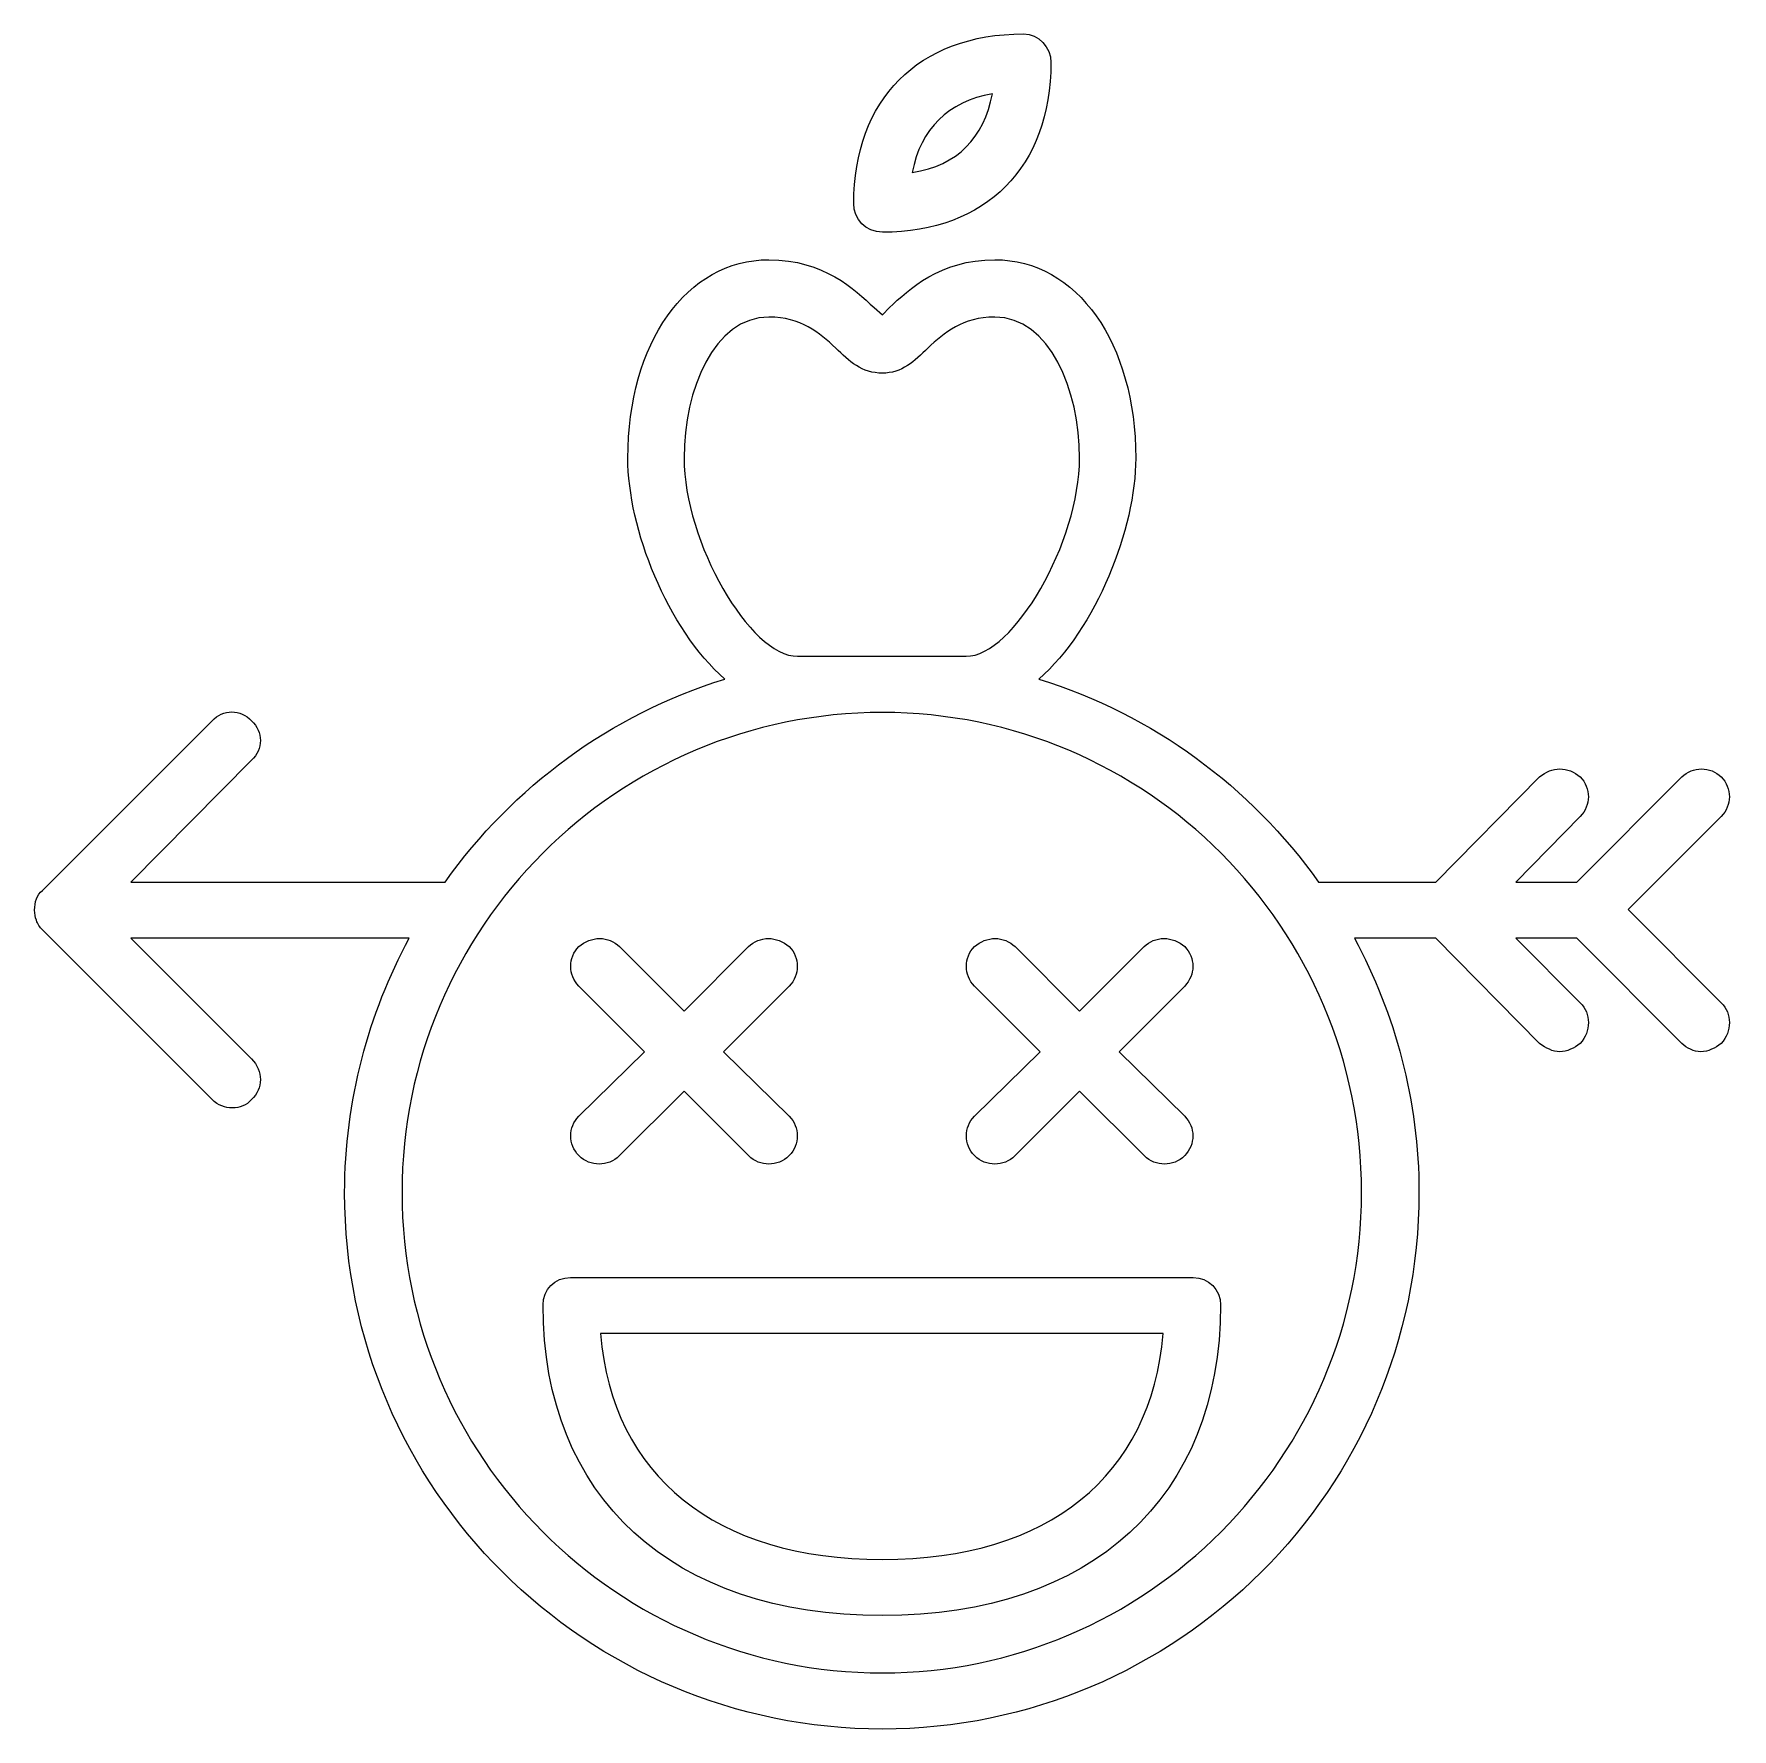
# Model space of a CAD drawing. Header units: centimetres. Extents: x -10.5 to 10.5, y -10.5 to 10.5.
import ezdxf

# ---------------------------------------------------------------- set-up
doc = ezdxf.new("R2010")
doc.units = ezdxf.units.CM
doc.header["$MEASUREMENT"] = 0
doc.layers.add('Layer 1', color=7, linetype='Continuous')

msp = doc.modelspace()

# ---------------------------------------------------------------- linework, layer by layer
at = {"layer": 'Layer 1'}
for points, knots in [([(-0.00542, 8.01951), (1.27821, 8.01951), (2.07513, 8.83093), (2.07513, 10.11456), (2.07513, 10.11456), (2.07513, 10.30649), (1.92741, 10.46878), (1.73569, 10.46878), (1.73569, 10.46878), (0.43727, 10.46878), (-0.35965, 9.65725), (-0.35965, 8.37333), (-0.35965, 8.37333), (-0.35967, 8.18162), (-0.21196, 8.01951), (-0.00542, 8.01951)], [0, 0, 0, 0, 0.2, 0.2, 0.2, 0.2, 0.4, 0.4, 0.4, 0.4, 0.6, 0.6, 0.6, 0.6, 1, 1, 1, 1]), ([(1.35205, 9.73091), (1.24881, 9.18497), (0.92417, 8.84572), (0.36362, 8.75708), (0.36362, 8.75708), (0.46688, 9.30303), (0.80611, 9.62762), (1.35205, 9.73091)], [0, 0, 0, 0, 0.33333333, 0.33333333, 0.33333333, 0.33333333, 1, 1, 1, 1]), ([(9.20168, -0.3467), (9.20168, -0.3467), (10.35262, 0.80405), (10.35262, 0.80405), (10.35262, 0.80405), (10.48534, 0.93692), (10.48534, 1.15827), (10.35262, 1.29117), (10.35262, 1.29117), (10.21993, 1.42365), (9.99861, 1.42365), (9.86573, 1.29117), (9.86573, 1.29117), (9.86573, 1.29117), (8.56729, -0.00727), (8.56729, -0.00727), (8.56729, -0.00727), (8.56729, -0.00727), (7.81481, -0.00726), (7.81481, -0.00726), (7.81481, -0.00726), (7.81481, -0.00726), (8.61152, 0.80406), (8.61152, 0.80406), (8.61152, 0.80406), (8.74439, 0.93693), (8.74439, 1.15828), (8.61152, 1.29118), (8.61152, 1.29118), (8.46401, 1.42366), (8.25748, 1.42366), (8.10979, 1.29118), (8.10979, 1.29118), (8.10979, 1.29118), (6.82616, -0.00726), (6.82616, -0.00726), (6.82616, -0.00726), (6.82616, -0.00726), (5.38025, -0.00726), (5.38025, -0.00726), (5.38025, -0.00726), (4.53911, 1.1731), (3.34394, 2.05847), (1.92741, 2.50115), (1.92741, 2.50115), (2.63586, 3.12075), (3.12259, 4.35995), (3.12259, 5.23051), (3.12259, 5.23051), (3.12259, 6.64704), (2.39975, 7.6801), (1.38147, 7.6801), (1.38147, 7.6801), (0.70284, 7.6801), (0.31919, 7.31106), (0.08303, 7.08974), (0.08303, 7.08974), (0.08303, 7.08974), (-0.00542, 7.00126), (-0.00542, 7.00126), (-0.00542, 7.00126), (-0.00542, 7.00126), (-0.10869, 7.08974), (-0.10869, 7.08974), (-0.10869, 7.08974), (-0.34483, 7.31106), (-0.72829, 7.6801), (-1.40711, 7.6801), (-1.40711, 7.6801), (-2.42536, 7.6801), (-3.14825, 6.64703), (-3.14825, 5.23051), (-3.14825, 5.23051), (-3.14825, 4.35995), (-2.66134, 3.12075), (-1.95307, 2.50115), (-1.95307, 2.50115), (-3.36957, 2.05848), (-4.56475, 1.1731), (-5.40567, -0.00726), (-5.40567, -0.00726), (-5.40567, -0.00726), (-9.2864, -0.00726), (-9.2864, -0.00726), (-9.2864, -0.00726), (-9.2864, -0.00726), (-7.79603, 1.49772), (-7.79603, 1.49772), (-7.79603, 1.49772), (-7.64855, 1.63059), (-7.64855, 1.85194), (-7.79603, 1.98442), (-7.79603, 1.98442), (-7.9289, 2.13214), (-8.15025, 2.13214), (-8.28315, 1.98442), (-8.28315, 1.98442), (-8.28315, 1.98442), (-10.3781, -0.11053), (-10.3781, -0.11053), (-10.3781, -0.11053), (-10.40773, -0.14014), (-10.43734, -0.16974), (-10.45216, -0.21377), (-10.45216, -0.21377), (-10.48158, -0.30264), (-10.48158, -0.40591), (-10.45216, -0.47954), (-10.45216, -0.47954), (-10.43734, -0.52399), (-10.40774, -0.56802), (-10.3781, -0.59762), (-10.3781, -0.59762), (-10.3781, -0.59762), (-8.28316, -2.69296), (-8.28316, -2.69296), (-8.28316, -2.69296), (-8.20913, -2.76665), (-8.12065, -2.79625), (-8.0322, -2.79625), (-8.0322, -2.79625), (-7.94375, -2.79625), (-7.85509, -2.76664), (-7.79603, -2.69296), (-7.79603, -2.69296), (-7.64855, -2.56011), (-7.64855, -2.33876), (-7.79603, -2.19107), (-7.79603, -2.19107), (-7.79603, -2.19107), (-9.2864, -0.70089), (-9.2864, -0.70089), (-9.2864, -0.70089), (-9.2864, -0.70089), (-5.84838, -0.70089), (-5.84838, -0.70089), (-5.84838, -0.70089), (-6.35011, -1.63029), (-6.64531, -2.70738), (-6.64531, -3.84374), (-6.64531, -3.84374), (-6.64531, -7.5029), (-3.66459, -10.46877), (-0.00543, -10.46877), (-0.00543, -10.46877), (3.6391, -10.46877), (6.61963, -7.5029), (6.61963, -3.84374), (6.61963, -3.84374), (6.61963, -2.70738), (6.32467, -1.63029), (5.82273, -0.70089), (5.82273, -0.70089), (5.82273, -0.70089), (6.8262, -0.70089), (6.8262, -0.70089), (6.8262, -0.70089), (6.8262, -0.70089), (8.10983, -1.99936), (8.10983, -1.99936), (8.10983, -1.99936), (8.18368, -2.05818), (8.27234, -2.1026), (8.36079, -2.1026), (8.36079, -2.1026), (8.44924, -2.1026), (8.53772, -2.05815), (8.61156, -1.99936), (8.61156, -1.99936), (8.74443, -1.85167), (8.74443, -1.63029), (8.61156, -1.49784), (8.61156, -1.49784), (8.61156, -1.49784), (7.81485, -0.70089), (7.81485, -0.70089), (7.81485, -0.70089), (7.81485, -0.70089), (8.56731, -0.70089), (8.56731, -0.70089), (8.56731, -0.70089), (8.56731, -0.70089), (9.86575, -1.99936), (9.86575, -1.99936), (9.86575, -1.99936), (9.92475, -2.05818), (10.01344, -2.1026), (10.10189, -2.1026), (10.10189, -2.1026), (10.19037, -2.1026), (10.27882, -2.05815), (10.35266, -1.99936), (10.35266, -1.99936), (10.48538, -1.85167), (10.48538, -1.63029), (10.35266, -1.49784), (10.35266, -1.49784), (10.35266, -1.49784), (9.20168, -0.3467), (9.20168, -0.3467)], [0, 0, 0, 0, 0.01960784, 0.01960784, 0.01960784, 0.01960784, 0.03921569, 0.03921569, 0.03921569, 0.03921569, 0.05882353, 0.05882353, 0.05882353, 0.05882353, 0.07843137, 0.07843137, 0.07843137, 0.07843137, 0.09803922, 0.09803922, 0.09803922, 0.09803922, 0.11764706, 0.11764706, 0.11764706, 0.11764706, 0.1372549, 0.1372549, 0.1372549, 0.1372549, 0.15686275, 0.15686275, 0.15686275, 0.15686275, 0.17647059, 0.17647059, 0.17647059, 0.17647059, 0.19607843, 0.19607843, 0.19607843, 0.19607843, 0.21568627, 0.21568627, 0.21568627, 0.21568627, 0.23529412, 0.23529412, 0.23529412, 0.23529412, 0.25490196, 0.25490196, 0.25490196, 0.25490196, 0.2745098, 0.2745098, 0.2745098, 0.2745098, 0.29411765, 0.29411765, 0.29411765, 0.29411765, 0.31372549, 0.31372549, 0.31372549, 0.31372549, 0.33333333, 0.33333333, 0.33333333, 0.33333333, 0.35294118, 0.35294118, 0.35294118, 0.35294118, 0.37254902, 0.37254902, 0.37254902, 0.37254902, 0.39215686, 0.39215686, 0.39215686, 0.39215686, 0.41176471, 0.41176471, 0.41176471, 0.41176471, 0.43137255, 0.43137255, 0.43137255, 0.43137255, 0.45098039, 0.45098039, 0.45098039, 0.45098039, 0.47058824, 0.47058824, 0.47058824, 0.47058824, 0.49019608, 0.49019608, 0.49019608, 0.49019608, 0.50980392, 0.50980392, 0.50980392, 0.50980392, 0.52941176, 0.52941176, 0.52941176, 0.52941176, 0.54901961, 0.54901961, 0.54901961, 0.54901961, 0.56862745, 0.56862745, 0.56862745, 0.56862745, 0.58823529, 0.58823529, 0.58823529, 0.58823529, 0.60784314, 0.60784314, 0.60784314, 0.60784314, 0.62745098, 0.62745098, 0.62745098, 0.62745098, 0.64705882, 0.64705882, 0.64705882, 0.64705882, 0.66666667, 0.66666667, 0.66666667, 0.66666667, 0.68627451, 0.68627451, 0.68627451, 0.68627451, 0.70588235, 0.70588235, 0.70588235, 0.70588235, 0.7254902, 0.7254902, 0.7254902, 0.7254902, 0.74509804, 0.74509804, 0.74509804, 0.74509804, 0.76470588, 0.76470588, 0.76470588, 0.76470588, 0.78431373, 0.78431373, 0.78431373, 0.78431373, 0.80392157, 0.80392157, 0.80392157, 0.80392157, 0.82352941, 0.82352941, 0.82352941, 0.82352941, 0.84313725, 0.84313725, 0.84313725, 0.84313725, 0.8627451, 0.8627451, 0.8627451, 0.8627451, 0.88235294, 0.88235294, 0.88235294, 0.88235294, 0.90196078, 0.90196078, 0.90196078, 0.90196078, 0.92156863, 0.92156863, 0.92156863, 0.92156863, 0.94117647, 0.94117647, 0.94117647, 0.94117647, 0.96078431, 0.96078431, 0.96078431, 0.96078431, 1, 1, 1, 1]), ([(-1.05291, 2.78134), (-1.64327, 2.78134), (-2.4548, 4.19787), (-2.4548, 5.23051), (-2.4548, 5.23051), (-2.4548, 6.07186), (-2.08597, 6.97163), (-1.4071, 6.97163), (-1.4071, 6.97163), (-1.00885, 6.97163), (-0.7875, 6.77991), (-0.58096, 6.58817), (-0.58096, 6.58817), (-0.41845, 6.42566), (-0.25634, 6.27837), (-0.00539, 6.27837), (-0.00539, 6.27837), (0.23075, 6.27837), (0.39286, 6.42566), (0.55537, 6.58817), (0.55537, 6.58817), (0.7619, 6.77991), (0.98323, 6.97163), (1.38151, 6.97163), (1.38151, 6.97163), (2.06033, 6.97163), (2.42918, 6.07186), (2.42918, 5.23051), (2.42918, 5.23051), (2.42918, 4.19784), (1.61765, 2.78134), (1.02747, 2.78134), (1.02747, 2.78134), (1.02747, 2.78134), (-1.05291, 2.78134), (-1.05291, 2.78134)], [0, 0, 0, 0, 0.1, 0.1, 0.1, 0.1, 0.2, 0.2, 0.2, 0.2, 0.3, 0.3, 0.3, 0.3, 0.4, 0.4, 0.4, 0.4, 0.5, 0.5, 0.5, 0.5, 0.6, 0.6, 0.6, 0.6, 0.7, 0.7, 0.7, 0.7, 0.8, 0.8, 0.8, 0.8, 1, 1, 1, 1]), ([(-0.00542, -9.77518), (-3.28115, -9.77518), (-5.93685, -7.10463), (-5.93685, -3.84375), (-5.93685, -3.84375), (-5.93685, -0.56802), (-3.28115, 2.08771), (-0.00542, 2.08771), (-0.00542, 2.08771), (3.25546, 2.08771), (5.91138, -0.56802), (5.91138, -3.84375), (5.91138, -3.84375), (5.91137, -7.10463), (3.25546, -9.77518), (-0.00542, -9.77518)], [0, 0, 0, 0, 0.2, 0.2, 0.2, 0.2, 0.4, 0.4, 0.4, 0.4, 0.6, 0.6, 0.6, 0.6, 1, 1, 1, 1]), ([(-3.75322, -3.38626), (-3.67937, -3.46032), (-3.59092, -3.4895), (-3.50245, -3.4895), (-3.50245, -3.4895), (-3.41379, -3.4895), (-3.32515, -3.46029), (-3.25149, -3.38626), (-3.25149, -3.38626), (-3.25149, -3.38626), (-2.4548, -2.58973), (-2.4548, -2.58973), (-2.4548, -2.58973), (-2.4548, -2.58973), (-1.65809, -3.38626), (-1.65809, -3.38626), (-1.65809, -3.38626), (-1.58424, -3.46032), (-1.49558, -3.4895), (-1.40713, -3.4895), (-1.40713, -3.4895), (-1.31868, -3.4895), (-1.2302, -3.46029), (-1.1562, -3.38626), (-1.1562, -3.38626), (-1.02348, -3.25336), (-1.02348, -3.03201), (-1.1562, -2.89953), (-1.1562, -2.89953), (-1.1562, -2.89953), (-1.96792, -2.10263), (-1.96792, -2.10263), (-1.96792, -2.10263), (-1.96792, -2.10263), (-1.1562, -1.29131), (-1.1562, -1.29131), (-1.1562, -1.29131), (-1.02348, -1.15841), (-1.02348, -0.93706), (-1.1562, -0.80421), (-1.1562, -0.80421), (-1.30389, -0.67131), (-1.52521, -0.67131), (-1.65811, -0.80421), (-1.65811, -0.80421), (-1.65811, -0.80421), (-2.45482, -1.60111), (-2.45482, -1.60111), (-2.45482, -1.60111), (-2.45482, -1.60111), (-3.25151, -0.80421), (-3.25151, -0.80421), (-3.25151, -0.80421), (-3.38438, -0.67131), (-3.60576, -0.67131), (-3.75324, -0.80421), (-3.75324, -0.80421), (-3.88595, -0.93706), (-3.88595, -1.15841), (-3.75324, -1.29131), (-3.75324, -1.29131), (-3.75324, -1.29131), (-2.94171, -2.10263), (-2.94171, -2.10263), (-2.94171, -2.10263), (-2.94171, -2.10263), (-3.75324, -2.89953), (-3.75324, -2.89953), (-3.75324, -2.89953), (-3.88594, -3.03203), (-3.88594, -3.25336), (-3.75322, -3.38626)], [0, 0, 0, 0, 0.05263158, 0.05263158, 0.05263158, 0.05263158, 0.10526316, 0.10526316, 0.10526316, 0.10526316, 0.15789474, 0.15789474, 0.15789474, 0.15789474, 0.21052632, 0.21052632, 0.21052632, 0.21052632, 0.26315789, 0.26315789, 0.26315789, 0.26315789, 0.31578947, 0.31578947, 0.31578947, 0.31578947, 0.36842105, 0.36842105, 0.36842105, 0.36842105, 0.42105263, 0.42105263, 0.42105263, 0.42105263, 0.47368421, 0.47368421, 0.47368421, 0.47368421, 0.52631579, 0.52631579, 0.52631579, 0.52631579, 0.57894737, 0.57894737, 0.57894737, 0.57894737, 0.63157895, 0.63157895, 0.63157895, 0.63157895, 0.68421053, 0.68421053, 0.68421053, 0.68421053, 0.73684211, 0.73684211, 0.73684211, 0.73684211, 0.78947368, 0.78947368, 0.78947368, 0.78947368, 0.84210526, 0.84210526, 0.84210526, 0.84210526, 0.89473684, 0.89473684, 0.89473684, 0.89473684, 1, 1, 1, 1]), ([(1.1307, -3.38626), (1.20455, -3.46032), (1.293, -3.4895), (1.38147, -3.4895), (1.38147, -3.4895), (1.47013, -3.4895), (1.55877, -3.46029), (1.63243, -3.38626), (1.63243, -3.38626), (1.63243, -3.38626), (2.42912, -2.58973), (2.42912, -2.58973), (2.42912, -2.58973), (2.42912, -2.58973), (3.22583, -3.38626), (3.22583, -3.38626), (3.22583, -3.38626), (3.29968, -3.46032), (3.38834, -3.4895), (3.47679, -3.4895), (3.47679, -3.4895), (3.56524, -3.4895), (3.65372, -3.46029), (3.72775, -3.38626), (3.72775, -3.38626), (3.86044, -3.25336), (3.86044, -3.03201), (3.72775, -2.89953), (3.72775, -2.89953), (3.72775, -2.89953), (2.91601, -2.10263), (2.91601, -2.10263), (2.91601, -2.10263), (2.91601, -2.10263), (3.72775, -1.29131), (3.72775, -1.29131), (3.72775, -1.29131), (3.86044, -1.15841), (3.86044, -0.93706), (3.72775, -0.80421), (3.72775, -0.80421), (3.58003, -0.67131), (3.35871, -0.67131), (3.22581, -0.80421), (3.22581, -0.80421), (3.22581, -0.80421), (2.4291, -1.60111), (2.4291, -1.60111), (2.4291, -1.60111), (2.4291, -1.60111), (1.63241, -0.80421), (1.63241, -0.80421), (1.63241, -0.80421), (1.49954, -0.67131), (1.27816, -0.67131), (1.13068, -0.80421), (1.13068, -0.80421), (0.99799, -0.93706), (0.99799, -1.15841), (1.13068, -1.29131), (1.13068, -1.29131), (1.13068, -1.29131), (1.94221, -2.10263), (1.94221, -2.10263), (1.94221, -2.10263), (1.94221, -2.10263), (1.13068, -2.89953), (1.13068, -2.89953), (1.13068, -2.89953), (0.99803, -3.03203), (0.99803, -3.25336), (1.1307, -3.38626)], [0, 0, 0, 0, 0.05263158, 0.05263158, 0.05263158, 0.05263158, 0.10526316, 0.10526316, 0.10526316, 0.10526316, 0.15789474, 0.15789474, 0.15789474, 0.15789474, 0.21052632, 0.21052632, 0.21052632, 0.21052632, 0.26315789, 0.26315789, 0.26315789, 0.26315789, 0.31578947, 0.31578947, 0.31578947, 0.31578947, 0.36842105, 0.36842105, 0.36842105, 0.36842105, 0.42105263, 0.42105263, 0.42105263, 0.42105263, 0.47368421, 0.47368421, 0.47368421, 0.47368421, 0.52631579, 0.52631579, 0.52631579, 0.52631579, 0.57894737, 0.57894737, 0.57894737, 0.57894737, 0.63157895, 0.63157895, 0.63157895, 0.63157895, 0.68421053, 0.68421053, 0.68421053, 0.68421053, 0.73684211, 0.73684211, 0.73684211, 0.73684211, 0.78947368, 0.78947368, 0.78947368, 0.78947368, 0.84210526, 0.84210526, 0.84210526, 0.84210526, 0.89473684, 0.89473684, 0.89473684, 0.89473684, 1, 1, 1, 1]), ([(3.83103, -4.89123), (3.83103, -4.89123), (-3.85651, -4.89123), (-3.85651, -4.89123), (-3.85651, -4.89123), (-4.04844, -4.89123), (-4.19571, -5.03892), (-4.19571, -5.23064), (-4.19571, -5.23064), (-4.19571, -7.60615), (-2.60228, -9.0671), (-0.00542, -9.0671), (-0.00542, -9.0671), (2.57665, -9.0671), (4.17026, -7.60615), (4.17026, -5.23064), (4.17026, -5.23064), (4.17026, -5.03892), (4.02275, -4.89123), (3.83103, -4.89123)], [0, 0, 0, 0, 0.16666667, 0.16666667, 0.16666667, 0.16666667, 0.33333333, 0.33333333, 0.33333333, 0.33333333, 0.5, 0.5, 0.5, 0.5, 0.66666667, 0.66666667, 0.66666667, 0.66666667, 1, 1, 1, 1]), ([(-0.00542, -8.37344), (-2.07115, -8.37344), (-3.33996, -7.3408), (-3.48765, -5.58484), (-3.48765, -5.58484), (-3.48765, -5.58484), (3.46202, -5.58484), (3.46202, -5.58484), (3.46202, -5.58484), (3.31449, -7.3408), (2.04549, -8.37344), (-0.00542, -8.37344)], [0, 0, 0, 0, 0.25, 0.25, 0.25, 0.25, 0.5, 0.5, 0.5, 0.5, 1, 1, 1, 1])]:
    msp.add_open_spline(points, degree=3, knots=knots, dxfattribs=at)

doc.saveas('drawing.dxf')
